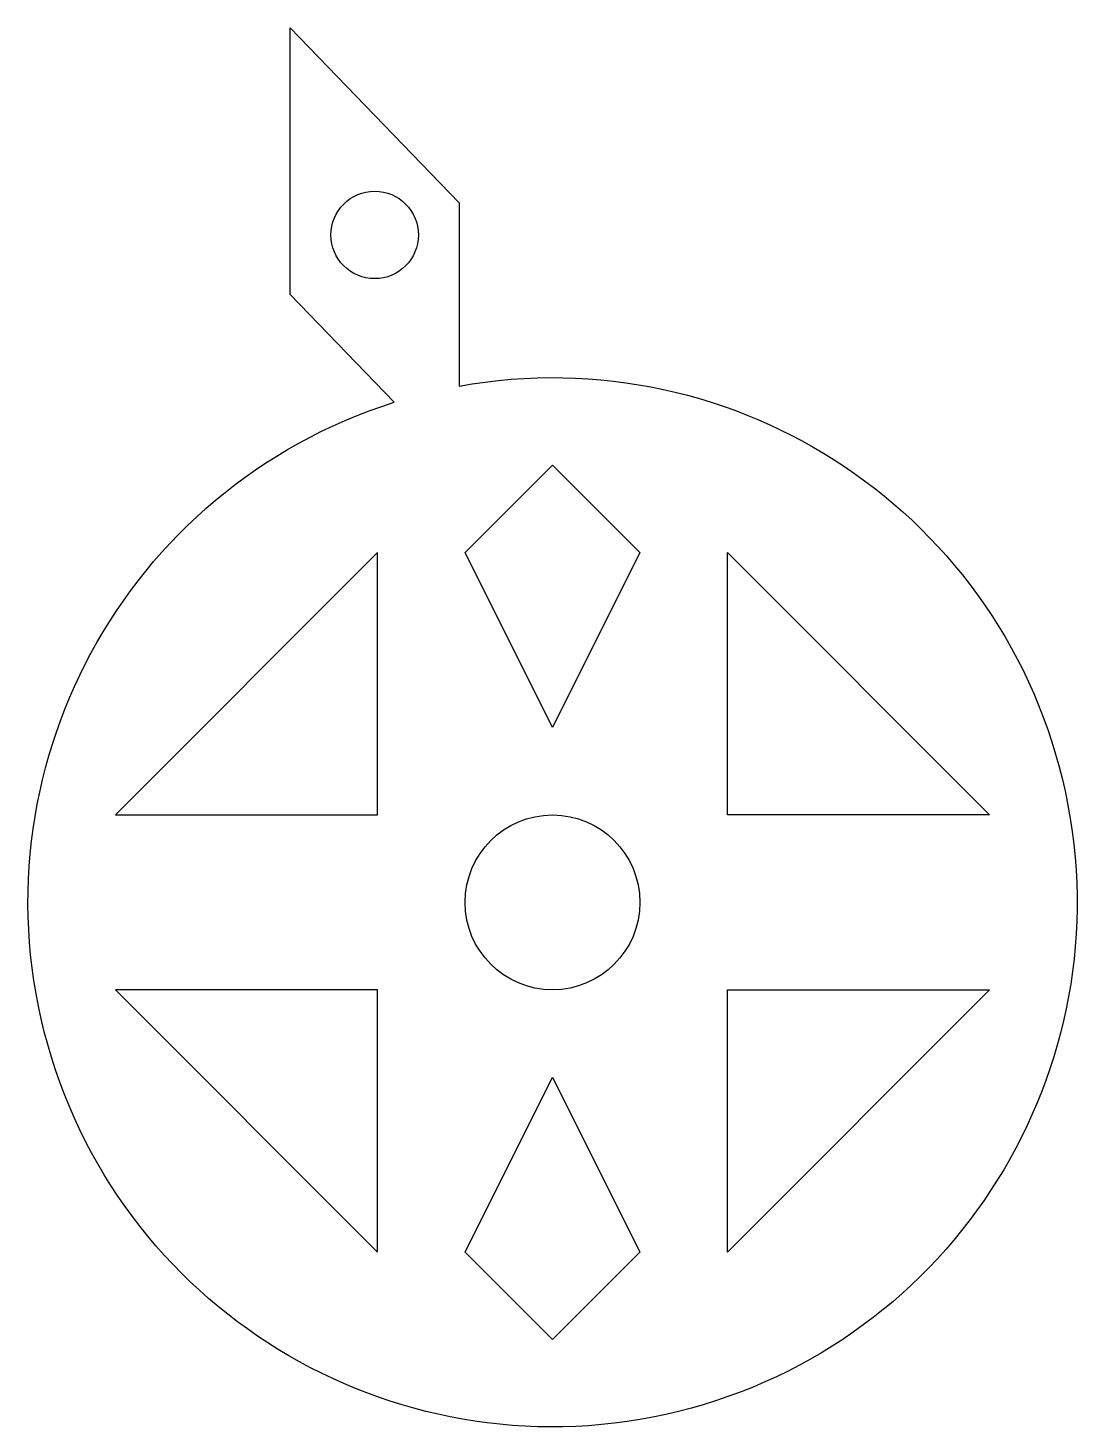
# Model space of a CAD drawing. Header units: millimetres. Extents: x -30 to 30, y -30 to 50.
import ezdxf

# ---------------------------------------------------------------- set-up
doc = ezdxf.new("R2010")
doc.units = ezdxf.units.MM
doc.layers.get('0').update_dxf_attribs({"linetype": 'CONTINUOUS'})

msp = doc.modelspace()

# ---------------------------------------------------------------- linework, layer by layer
msp.add_lwpolyline([(-5.341, 40), (-5.341, 29.521, -31.359511), (-9.051, 28.602), (-15, 34.76), (-15, 50)], format="xyb", close=True)
for points in [[(-5, 20), (0, 25), (5, 20), (0, 10)], [(-10, 5), (-10, 20), (-25, 5)], [(10, 5), (10, 20), (25, 5)], [(-10, -20), (-10, -5), (-25, -5)], [(10, -20), (10, -5), (25, -5)], [(-5, -20), (0, -10), (5, -20), (0, -25)]]:
    msp.add_lwpolyline(points, close=True)
for centre, radius in [((-10.17, 38.167), 2.5), ((0, 0), 5)]:
    msp.add_circle(centre, radius)

doc.saveas('drawing.dxf')
